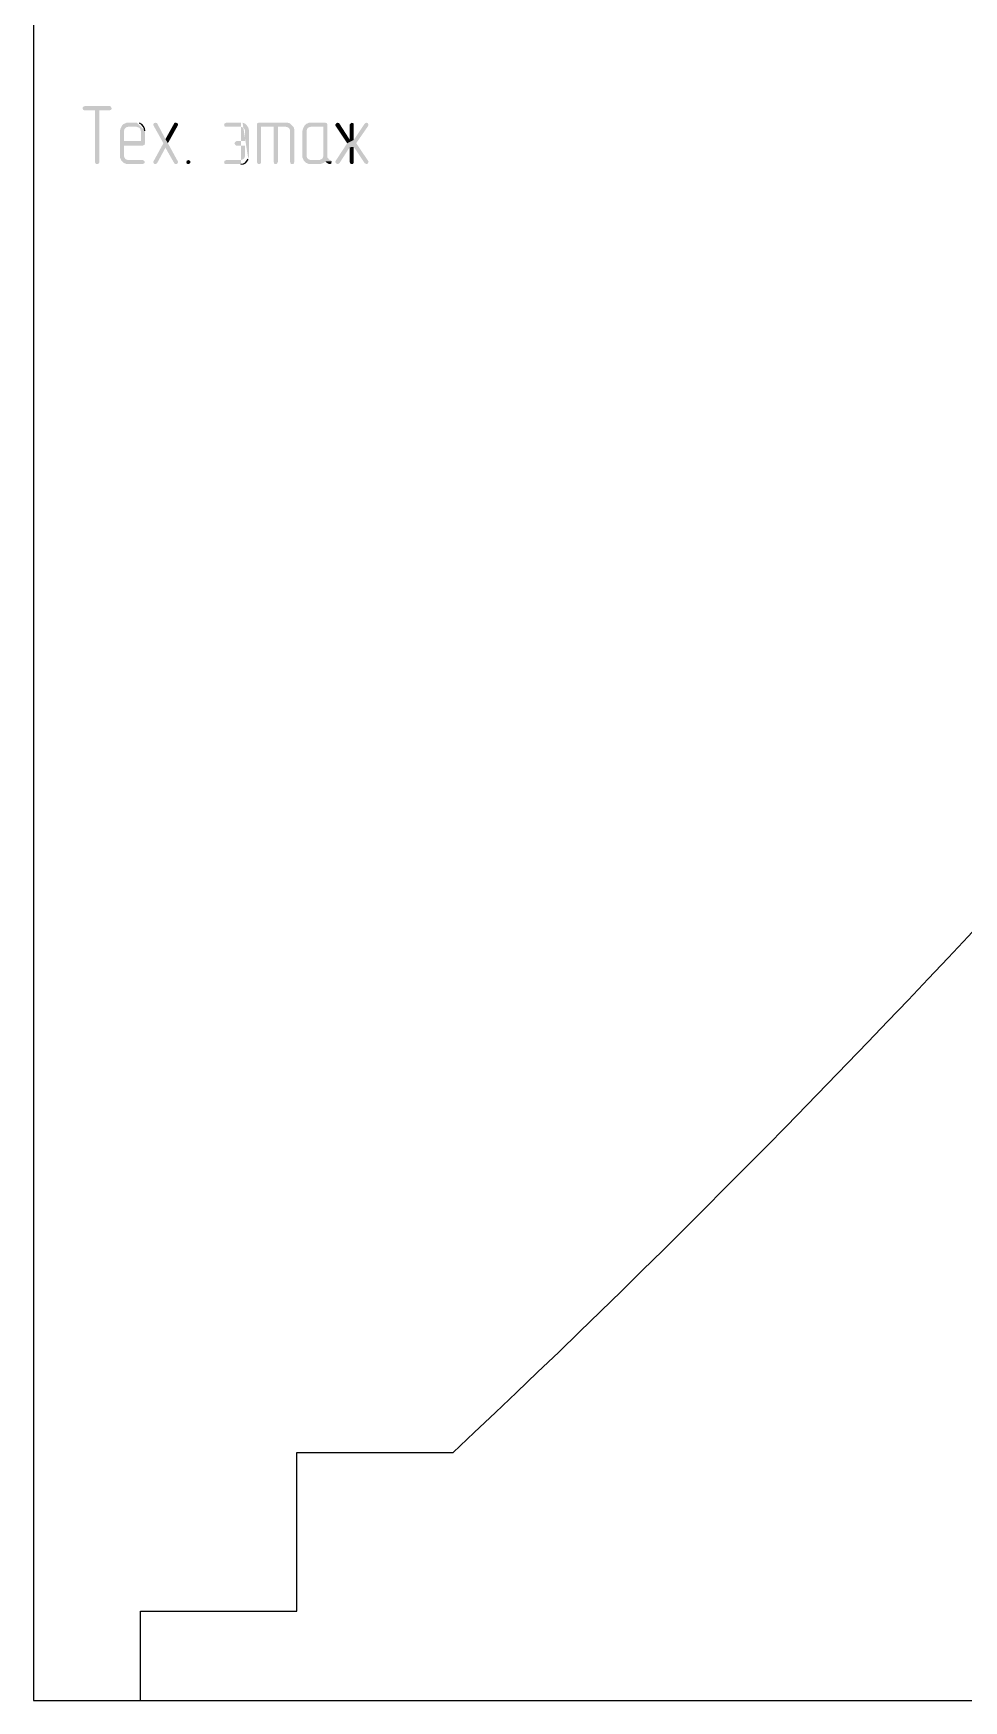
# Model space of a CAD drawing. Header units: millimetres. Extents: x -211 to 10565, y -2293 to 2244.
# Drawn here: x 5276.6 to 5324.6, y 93.1 to 179.2 of the extents above; entities that cross this region are included whole.
import ezdxf

# ---------------------------------------------------------------- set-up
doc = ezdxf.new("R2010")
doc.units = ezdxf.units.MM
doc.layers.add('PDF _Геометрия', color=7, linetype='Continuous')
doc.layers.add('PDF _Сплошная заливка', color=7, linetype='Continuous')

msp = doc.modelspace()

# ---------------------------------------------------------------- hatches: boundary and pattern name
at = {"layer": 'PDF _Сплошная заливка', "transparency": 33554559}
for points in [[(5280.563, 175.433), (5279.273, 175.433), (5279.273, 175.412), (5279.188, 175.39), (5279.167, 175.306), (5279.188, 175.242), (5279.273, 175.2), (5279.802, 175.2), (5279.802, 172.534), (5279.844, 172.449), (5279.908, 172.428), (5279.992, 172.449), (5280.034, 172.534), (5280.034, 175.2), (5280.563, 175.2), (5280.648, 175.242), (5280.669, 175.306), (5280.627, 175.39)], [(5281.177, 174.375), (5281.135, 174.29), (5281.114, 174.227), (5281.093, 174.142), (5281.093, 172.766), (5281.135, 172.682), (5281.156, 172.618), (5281.283, 172.491), (5281.346, 172.47), (5281.431, 172.428), (5282.277, 172.428), (5282.341, 172.47), (5282.383, 172.534), (5282.341, 172.597), (5282.277, 172.639), (5281.516, 172.639), (5281.431, 172.661), (5281.368, 172.703), (5281.325, 172.766), (5281.304, 172.851), (5281.304, 173.38), (5282.277, 173.38), (5282.299, 173.401), (5282.362, 173.422), (5282.383, 173.507), (5281.304, 173.613), (5281.304, 174.142), (5281.325, 174.227), (5281.368, 174.29), (5281.431, 174.332), (5281.516, 174.353), (5281.96, 174.353)], [(5282.912, 174.565), (5282.849, 174.544), (5282.807, 174.459), (5282.828, 174.417), (5283.336, 173.507), (5283.441, 173.274), (5283.886, 172.491), (5283.907, 172.449), (5283.97, 172.428), (5283.991, 172.428), (5284.055, 172.449), (5284.097, 172.534), (5284.076, 172.576), (5283.568, 173.507), (5283.441, 173.719), (5283.018, 174.523), (5282.997, 174.544)], [(5283.991, 174.565), (5283.928, 174.565), (5283.886, 174.523), (5283.441, 173.719), (5283.568, 173.507), (5284.076, 174.417), (5284.097, 174.459), (5284.055, 174.544)], [(5289.662, 174.565), (5288.245, 174.565), (5288.181, 174.544), (5288.16, 174.459), (5288.16, 172.534), (5288.202, 172.449), (5288.266, 172.428), (5288.351, 172.449), (5288.372, 172.534), (5288.372, 174.353), (5289.662, 174.353), (5290.022, 174.375), (5289.895, 174.502), (5289.832, 174.544), (5289.747, 174.565)], [(5289.239, 174.353), (5289.028, 174.353), (5289.028, 172.534), (5289.049, 172.449), (5289.133, 172.428), (5289.197, 172.449), (5289.239, 172.534)], [(5290.022, 174.375), (5289.662, 174.353), (5289.747, 174.332), (5289.811, 174.29), (5289.853, 174.227), (5289.874, 174.142), (5289.874, 172.534), (5289.895, 172.449), (5289.98, 172.428), (5290.065, 172.449), (5290.086, 172.534), (5290.086, 174.227), (5290.065, 174.311)], [(5290.594, 174.375), (5290.551, 174.29), (5290.53, 174.227), (5290.509, 174.142), (5290.509, 172.766), (5290.551, 172.682), (5290.572, 172.618), (5290.699, 172.491), (5290.763, 172.47), (5290.847, 172.428), (5291.398, 172.428), (5291.482, 172.449), (5291.546, 172.47), (5291.63, 172.513), (5291.694, 172.576), (5292.011, 172.576), (5291.948, 172.639), (5290.932, 172.639), (5290.847, 172.661), (5290.784, 172.703), (5290.742, 172.766), (5290.721, 172.851), (5290.721, 174.142), (5290.742, 174.227), (5290.784, 174.29), (5290.847, 174.332), (5290.932, 174.353), (5291.588, 174.353)], [(5291.694, 174.565), (5290.847, 174.565), (5290.763, 174.523), (5290.699, 174.502), (5290.636, 174.438), (5290.594, 174.375), (5291.588, 174.353), (5291.588, 172.851), (5291.567, 172.766), (5291.525, 172.703), (5291.44, 172.661), (5291.376, 172.639), (5290.932, 172.639), (5291.948, 172.639), (5291.884, 172.661), (5291.842, 172.724), (5291.8, 172.766), (5291.8, 174.48), (5291.757, 174.544)], [(5292.329, 174.565), (5292.308, 174.565), (5292.244, 174.523), (5292.202, 174.459), (5292.202, 174.438), (5292.223, 174.396), (5292.815, 173.507), (5293.154, 173.676), (5292.942, 173.698), (5292.413, 174.523), (5292.392, 174.544)], [(5293.81, 174.565), (5293.746, 174.544), (5293.725, 174.523), (5293.154, 173.676), (5292.815, 173.507), (5293.154, 173.317), (5293.725, 172.47), (5293.81, 172.428), (5293.873, 172.449), (5293.916, 172.534), (5293.916, 172.555), (5293.895, 172.597), (5293.281, 173.507), (5293.895, 174.396), (5293.916, 174.459), (5293.873, 174.544)], [(5293.048, 174.565), (5292.985, 174.523), (5292.942, 174.459), (5292.942, 173.698), (5293.154, 173.676), (5293.154, 174.459), (5293.133, 174.544)], [(5283.336, 173.507), (5282.828, 172.576), (5282.807, 172.534), (5282.849, 172.449), (5282.912, 172.428), (5282.976, 172.449), (5283.018, 172.491), (5283.441, 173.274)], [(5292.815, 173.507), (5292.223, 172.597), (5292.202, 172.534), (5292.244, 172.47), (5292.308, 172.428), (5292.371, 172.449), (5292.413, 172.47), (5292.942, 173.295), (5293.154, 173.317)], [(5293.154, 173.317), (5292.942, 173.295), (5292.942, 172.534), (5292.985, 172.449), (5293.048, 172.428), (5293.133, 172.449), (5293.154, 172.534)], [(5284.626, 172.639), (5284.711, 172.597), (5284.732, 172.534), (5284.711, 172.47), (5284.626, 172.428), (5284.542, 172.449), (5284.52, 172.534), (5284.542, 172.597)], [(5292.011, 172.576), (5291.694, 172.576), (5291.715, 172.534), (5291.779, 172.491), (5291.8, 172.47), (5291.884, 172.428), (5291.905, 172.428), (5291.99, 172.449), (5292.011, 172.534)]]:
    msp.add_hatch(color=256, dxfattribs=at).paths.add_polyline_path(points)
h = msp.add_hatch(color=256, dxfattribs=at)
h.paths.add_polyline_path([(5281.96, 174.565), (5281.431, 174.565), (5281.346, 174.523), (5281.283, 174.502), (5281.219, 174.438), (5281.177, 174.375), (5281.96, 174.353), (5282.024, 174.332), (5282.108, 174.29), (5282.151, 174.227), (5282.172, 174.142), (5282.172, 173.613), (5281.304, 173.613), (5282.383, 173.507), (5282.383, 174.142)], flags=0)
h.paths.add_polyline_path([(5282.108, 174.544), (5282.045, 174.565)], flags=0)
h = msp.add_hatch(color=256, dxfattribs=at)
h.paths.add_polyline_path([(5287.335, 174.565), (5286.573, 174.565), (5286.488, 174.523), (5286.467, 174.459), (5286.488, 174.375), (5286.573, 174.353), (5287.335, 174.353), (5287.398, 174.332), (5287.483, 174.29), (5287.525, 174.227), (5287.546, 174.142), (5287.546, 173.613), (5287.102, 173.613), (5287.039, 173.571), (5286.996, 173.507), (5287.039, 173.422), (5287.102, 173.38), (5287.546, 173.38), (5287.546, 172.851), (5287.525, 172.766), (5287.483, 172.703), (5287.398, 172.661), (5287.335, 172.639), (5286.573, 172.639), (5286.488, 172.597), (5286.467, 172.534), (5286.488, 172.449), (5286.573, 172.428), (5287.335, 172.428)], flags=0)
h.paths.add_polyline_path([(5287.716, 172.682), (5287.758, 172.851), (5287.758, 174.142), (5287.716, 174.311), (5287.631, 174.438), (5287.568, 174.502), (5287.483, 174.544), (5287.419, 174.565)], flags=0)

# ---------------------------------------------------------------- linework, layer by layer
at = {"layer": 'PDF _Геометрия', "lineweight": 25}
msp.add_lwpolyline([(5330.46, 181.019), (5276.628, 181.019), (5276.628, 93.119), (5409.536, 93.119), (5409.536, 181.019), (5431.797, 181.019), (5431.797, 213.966), (5429.3, 214.706), (5434.315, 215.913), (5431.797, 216.611), (5431.797, 249.6), (5409.536, 249.6)], dxfattribs=at)
msp.add_lwpolyline([(5282.151, 93.119), (5282.151, 97.732), (5290.213, 97.732), (5290.213, 105.921), (5298.275, 105.921, 0.040773), (5362.751, 177.337)], format="xyb", dxfattribs=at)
at = {"layer": 'PDF _Геометрия', "color": 1, "lineweight": 25}
for points in [[(5282.383, 174.142), (5282.358, 174.304), (5282.274, 174.485), (5282.108, 174.544)], [(5287.335, 172.428), (5287.549, 172.424), (5287.615, 172.52), (5287.716, 172.682)]]:
    msp.add_open_spline(points, degree=3, dxfattribs=at)

doc.saveas('drawing.dxf')
